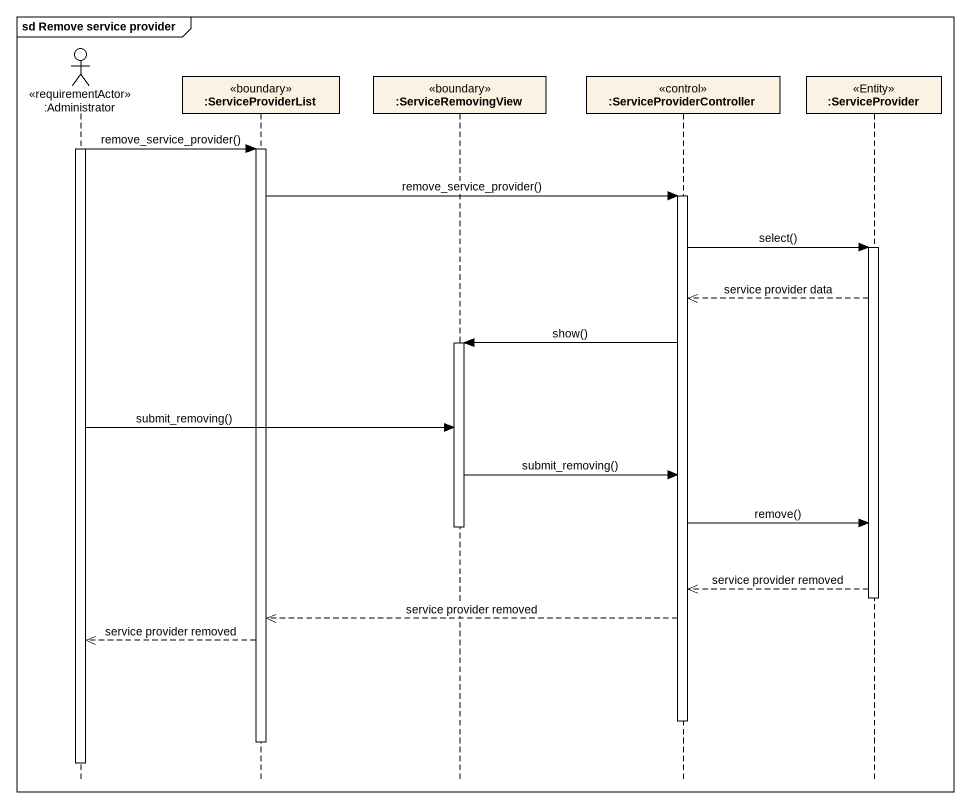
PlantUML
@startuml
mainframe sd Remove service provider
hide footbox
actor ":Administrator" as Administrator <<requirementActor>>
participant ":ServiceProviderList" as ServiceProviderList <<boundary>>
participant ":ServiceRemovingView" as ServiceRemovingView <<boundary>>
participant ":ServiceProviderController" as ServiceProviderController <<control>>
participant ":ServiceProvider" as ServiceProvider <<Entity>>

activate Administrator
Administrator -> ServiceProviderList : remove_service_provider()
activate ServiceProviderList
ServiceProviderList -> ServiceProviderController : remove_service_provider()
activate ServiceProviderController
ServiceProviderController -> ServiceProvider : select()
activate ServiceProvider
ServiceProvider -->> ServiceProviderController : service provider data
ServiceProviderController -> ServiceRemovingView : show()
activate ServiceRemovingView
Administrator -> ServiceRemovingView : submit_removing()
ServiceRemovingView -> ServiceProviderController : submit_removing()
ServiceProviderController -> ServiceProvider : remove()
deactivate ServiceRemovingView
ServiceProvider -->> ServiceProviderController : service provider removed
deactivate ServiceProvider
ServiceProviderController -->> ServiceProviderList : service provider removed
ServiceProviderList -->> Administrator : service provider removed
deactivate ServiceProviderController
deactivate ServiceProviderList
deactivate Administrator
@enduml
